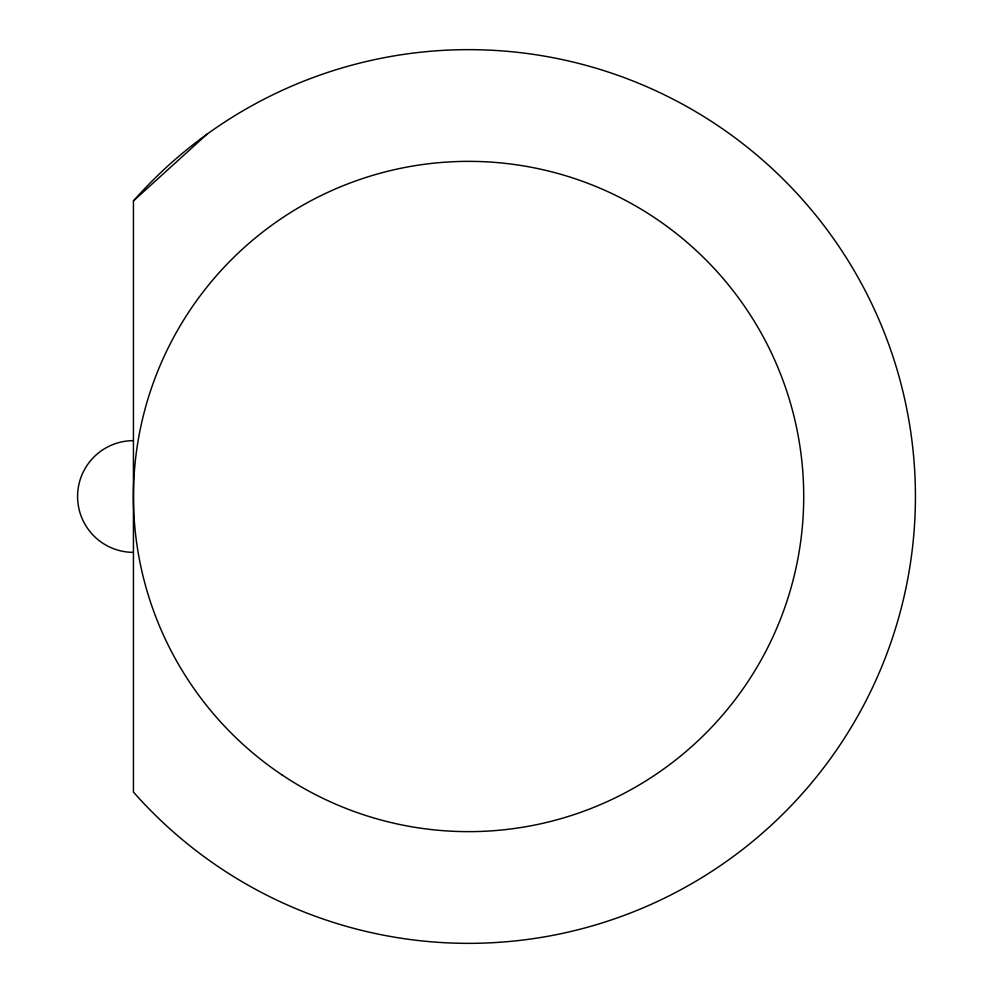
<?xml version="1.0" encoding="UTF-8"?>
<svg xmlns="http://www.w3.org/2000/svg" width="993" height="993" viewBox="0 0 993 993"><rect width="100%" height="100%" fill="white"/><g stroke="black" fill="none" stroke-linecap="round" stroke-linejoin="round"><path stroke-width="1.49" d="M133.434 200.934A446.85 446.85 0 0 1 777.879 173.998A446.85 446.85 0 0 1 777.879 819.002A446.85 446.85 0 0 1 133.434 792.066L133.434 200.934L206.892 134.291M133.434 552.356A55.856 55.856 0 0 1 77.578 496.5A55.856 55.856 0 0 1 133.434 440.644M281.813 774.776A335.137 335.137 0 0 0 802.952 519.103A335.137 335.137 0 0 0 320.962 195.621A335.137 335.137 0 0 0 281.813 774.776"/></g></svg>
